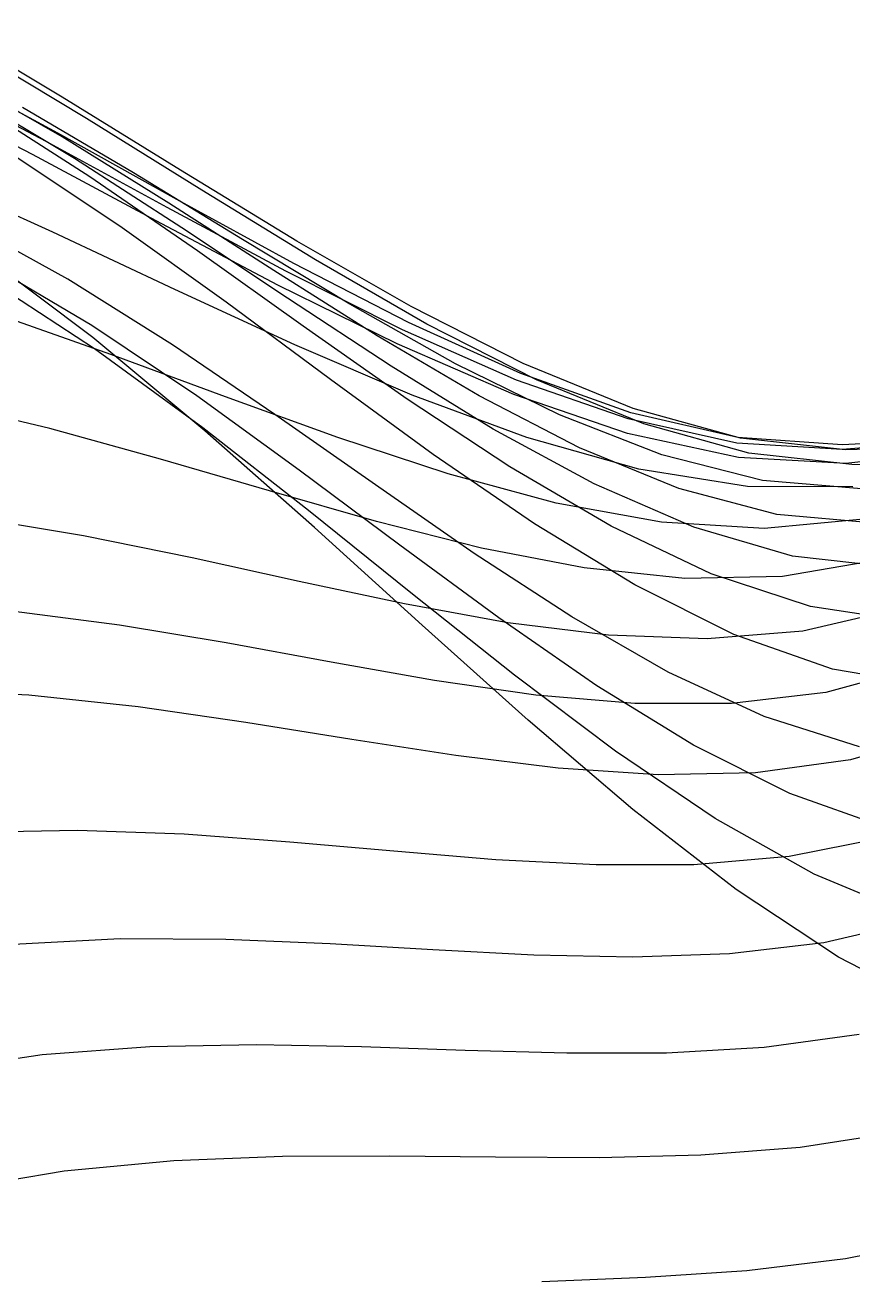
# Model space of a CAD drawing. Extents: x -607 to 1285, y -867 to 355.
# Drawn here: x -167.2 to -47.8, y 128.6 to 309.5 of the extents above; entities that cross this region are included whole.
import ezdxf

# ---------------------------------------------------------------- set-up
doc = ezdxf.new("R2010")
doc.units = 0
for name, color, linetype in [('0_10', 7, 'CONTINUOUS'), ('0_1040', 7, 'CONTINUOUS'), ('0_1041', 7, 'CONTINUOUS'), ('0_1042', 7, 'CONTINUOUS'), ('0_1043', 7, 'CONTINUOUS'), ('0_1044', 7, 'CONTINUOUS'), ('0_1045', 7, 'CONTINUOUS'), ('0_1046', 7, 'CONTINUOUS'), ('0_1047', 7, 'CONTINUOUS'), ('0_1048', 7, 'CONTINUOUS'), ('0_106', 7, 'CONTINUOUS'), ('0_107', 7, 'CONTINUOUS'), ('0_108', 7, 'CONTINUOUS'), ('0_109', 7, 'CONTINUOUS'), ('0_110', 7, 'CONTINUOUS'), ('0_111', 7, 'CONTINUOUS'), ('0_112', 7, 'CONTINUOUS'), ('0_113', 7, 'CONTINUOUS'), ('0_114', 7, 'CONTINUOUS'), ('0_1144', 7, 'CONTINUOUS'), ('0_1145', 7, 'CONTINUOUS'), ('0_1146', 7, 'CONTINUOUS'), ('0_1147', 7, 'CONTINUOUS'), ('0_1148', 7, 'CONTINUOUS'), ('0_1149', 7, 'CONTINUOUS'), ('0_1150', 7, 'CONTINUOUS'), ('0_1151', 7, 'CONTINUOUS'), ('0_1152', 7, 'CONTINUOUS'), ('0_1248', 7, 'CONTINUOUS'), ('0_1249', 7, 'CONTINUOUS'), ('0_1250', 7, 'CONTINUOUS'), ('0_1251', 7, 'CONTINUOUS'), ('0_1252', 7, 'CONTINUOUS'), ('0_1253', 7, 'CONTINUOUS'), ('0_1254', 7, 'CONTINUOUS'), ('0_1255', 7, 'CONTINUOUS'), ('0_1256', 7, 'CONTINUOUS'), ('0_1352', 7, 'CONTINUOUS'), ('0_1353', 7, 'CONTINUOUS'), ('0_1354', 7, 'CONTINUOUS'), ('0_1355', 7, 'CONTINUOUS'), ('0_1356', 7, 'CONTINUOUS'), ('0_1357', 7, 'CONTINUOUS'), ('0_1358', 7, 'CONTINUOUS'), ('0_1359', 7, 'CONTINUOUS'), ('0_1360', 7, 'CONTINUOUS'), ('0_1455', 7, 'CONTINUOUS'), ('0_1456', 7, 'CONTINUOUS'), ('0_1457', 7, 'CONTINUOUS'), ('0_1458', 7, 'CONTINUOUS'), ('0_1459', 7, 'CONTINUOUS'), ('0_1460', 7, 'CONTINUOUS'), ('0_1461', 7, 'CONTINUOUS'), ('0_1462', 7, 'CONTINUOUS'), ('0_1463', 7, 'CONTINUOUS'), ('0_1560', 7, 'CONTINUOUS'), ('0_1561', 7, 'CONTINUOUS'), ('0_1562', 7, 'CONTINUOUS'), ('0_1563', 7, 'CONTINUOUS'), ('0_1564', 7, 'CONTINUOUS'), ('0_1565', 7, 'CONTINUOUS'), ('0_1566', 7, 'CONTINUOUS'), ('0_1567', 7, 'CONTINUOUS'), ('0_1664', 7, 'CONTINUOUS'), ('0_1665', 7, 'CONTINUOUS'), ('0_1666', 7, 'CONTINUOUS'), ('0_1667', 7, 'CONTINUOUS'), ('0_1668', 7, 'CONTINUOUS'), ('0_1669', 7, 'CONTINUOUS'), ('0_1670', 7, 'CONTINUOUS'), ('0_1671', 7, 'CONTINUOUS'), ('0_1672', 7, 'CONTINUOUS'), ('0_1768', 7, 'CONTINUOUS'), ('0_1769', 7, 'CONTINUOUS'), ('0_1770', 7, 'CONTINUOUS'), ('0_1771', 7, 'CONTINUOUS'), ('0_1772', 7, 'CONTINUOUS'), ('0_1773', 7, 'CONTINUOUS'), ('0_1774', 7, 'CONTINUOUS'), ('0_1775', 7, 'CONTINUOUS'), ('0_1776', 7, 'CONTINUOUS'), ('0_1871', 7, 'CONTINUOUS'), ('0_1872', 7, 'CONTINUOUS'), ('0_1873', 7, 'CONTINUOUS'), ('0_1874', 7, 'CONTINUOUS'), ('0_1875', 7, 'CONTINUOUS'), ('0_1876', 7, 'CONTINUOUS'), ('0_1877', 7, 'CONTINUOUS'), ('0_1878', 7, 'CONTINUOUS'), ('0_1879', 7, 'CONTINUOUS'), ('0_1975', 7, 'CONTINUOUS'), ('0_1976', 7, 'CONTINUOUS'), ('0_1977', 7, 'CONTINUOUS'), ('0_1978', 7, 'CONTINUOUS'), ('0_1979', 7, 'CONTINUOUS'), ('0_1980', 7, 'CONTINUOUS'), ('0_1981', 7, 'CONTINUOUS'), ('0_1982', 7, 'CONTINUOUS'), ('0_1983', 7, 'CONTINUOUS'), ('0_1984', 7, 'CONTINUOUS'), ('0_2', 7, 'CONTINUOUS'), ('0_2080', 7, 'CONTINUOUS'), ('0_2081', 7, 'CONTINUOUS'), ('0_2082', 7, 'CONTINUOUS'), ('0_2083', 7, 'CONTINUOUS'), ('0_2084', 7, 'CONTINUOUS'), ('0_2085', 7, 'CONTINUOUS'), ('0_2086', 7, 'CONTINUOUS'), ('0_2087', 7, 'CONTINUOUS'), ('0_2088', 7, 'CONTINUOUS'), ('0_210', 7, 'CONTINUOUS'), ('0_211', 7, 'CONTINUOUS'), ('0_212', 7, 'CONTINUOUS'), ('0_213', 7, 'CONTINUOUS'), ('0_214', 7, 'CONTINUOUS'), ('0_215', 7, 'CONTINUOUS'), ('0_216', 7, 'CONTINUOUS'), ('0_217', 7, 'CONTINUOUS'), ('0_218', 7, 'CONTINUOUS'), ('0_2184', 7, 'CONTINUOUS'), ('0_2185', 7, 'CONTINUOUS'), ('0_2186', 7, 'CONTINUOUS'), ('0_2187', 7, 'CONTINUOUS'), ('0_2188', 7, 'CONTINUOUS'), ('0_2189', 7, 'CONTINUOUS'), ('0_2190', 7, 'CONTINUOUS'), ('0_2191', 7, 'CONTINUOUS'), ('0_2192', 7, 'CONTINUOUS'), ('0_2289', 7, 'CONTINUOUS'), ('0_2290', 7, 'CONTINUOUS'), ('0_2291', 7, 'CONTINUOUS'), ('0_2292', 7, 'CONTINUOUS'), ('0_2293', 7, 'CONTINUOUS'), ('0_2294', 7, 'CONTINUOUS'), ('0_2295', 7, 'CONTINUOUS'), ('0_2296', 7, 'CONTINUOUS'), ('0_2297', 7, 'CONTINUOUS'), ('0_2393', 7, 'CONTINUOUS'), ('0_2394', 7, 'CONTINUOUS'), ('0_2395', 7, 'CONTINUOUS'), ('0_2396', 7, 'CONTINUOUS'), ('0_2397', 7, 'CONTINUOUS'), ('0_2398', 7, 'CONTINUOUS'), ('0_2399', 7, 'CONTINUOUS'), ('0_2400', 7, 'CONTINUOUS'), ('0_2401', 7, 'CONTINUOUS'), ('0_2497', 7, 'CONTINUOUS'), ('0_2498', 7, 'CONTINUOUS'), ('0_2499', 7, 'CONTINUOUS'), ('0_2500', 7, 'CONTINUOUS'), ('0_3', 7, 'CONTINUOUS'), ('0_314', 7, 'CONTINUOUS'), ('0_315', 7, 'CONTINUOUS'), ('0_316', 7, 'CONTINUOUS'), ('0_317', 7, 'CONTINUOUS'), ('0_318', 7, 'CONTINUOUS'), ('0_319', 7, 'CONTINUOUS'), ('0_320', 7, 'CONTINUOUS'), ('0_321', 7, 'CONTINUOUS'), ('0_322', 7, 'CONTINUOUS'), ('0_4', 7, 'CONTINUOUS'), ('0_417', 7, 'CONTINUOUS'), ('0_418', 7, 'CONTINUOUS'), ('0_419', 7, 'CONTINUOUS'), ('0_420', 7, 'CONTINUOUS'), ('0_421', 7, 'CONTINUOUS'), ('0_422', 7, 'CONTINUOUS'), ('0_423', 7, 'CONTINUOUS'), ('0_424', 7, 'CONTINUOUS'), ('0_425', 7, 'CONTINUOUS'), ('0_5', 7, 'CONTINUOUS'), ('0_521', 7, 'CONTINUOUS'), ('0_522', 7, 'CONTINUOUS'), ('0_523', 7, 'CONTINUOUS'), ('0_524', 7, 'CONTINUOUS'), ('0_525', 7, 'CONTINUOUS'), ('0_526', 7, 'CONTINUOUS'), ('0_527', 7, 'CONTINUOUS'), ('0_528', 7, 'CONTINUOUS'), ('0_529', 7, 'CONTINUOUS'), ('0_6', 7, 'CONTINUOUS'), ('0_625', 7, 'CONTINUOUS'), ('0_626', 7, 'CONTINUOUS'), ('0_627', 7, 'CONTINUOUS'), ('0_628', 7, 'CONTINUOUS'), ('0_629', 7, 'CONTINUOUS'), ('0_630', 7, 'CONTINUOUS'), ('0_631', 7, 'CONTINUOUS'), ('0_632', 7, 'CONTINUOUS'), ('0_633', 7, 'CONTINUOUS'), ('0_7', 7, 'CONTINUOUS'), ('0_729', 7, 'CONTINUOUS'), ('0_730', 7, 'CONTINUOUS'), ('0_731', 7, 'CONTINUOUS'), ('0_732', 7, 'CONTINUOUS'), ('0_733', 7, 'CONTINUOUS'), ('0_734', 7, 'CONTINUOUS'), ('0_735', 7, 'CONTINUOUS'), ('0_736', 7, 'CONTINUOUS'), ('0_737', 7, 'CONTINUOUS'), ('0_8', 7, 'CONTINUOUS'), ('0_833', 7, 'CONTINUOUS'), ('0_834', 7, 'CONTINUOUS'), ('0_835', 7, 'CONTINUOUS'), ('0_836', 7, 'CONTINUOUS'), ('0_837', 7, 'CONTINUOUS'), ('0_838', 7, 'CONTINUOUS'), ('0_839', 7, 'CONTINUOUS'), ('0_840', 7, 'CONTINUOUS'), ('0_9', 7, 'CONTINUOUS'), ('0_937', 7, 'CONTINUOUS'), ('0_938', 7, 'CONTINUOUS'), ('0_939', 7, 'CONTINUOUS'), ('0_940', 7, 'CONTINUOUS'), ('0_941', 7, 'CONTINUOUS'), ('0_942', 7, 'CONTINUOUS'), ('0_943', 7, 'CONTINUOUS'), ('0_944', 7, 'CONTINUOUS')]:
    doc.layers.add(name, color=color, linetype=linetype)

msp = doc.modelspace()

# ---------------------------------------------------------------- linework, layer by layer
at = {"layer": '0_10'}
msp.add_polyline3d([(-157.3726, 264.4246, -3426.5781), (-173.89, 276.8121, -3418.443)], dxfattribs=at)
at = {"layer": '0_1040'}
msp.add_polyline3d([(-32.6729, 246.0129, -3200.2476), (-47.9284, 246.15, -3192.3235)], dxfattribs=at)
at = {"layer": '0_1041'}
msp.add_polyline3d([(-48.8715, 248.2506, -3158.3179), (-64.0054, 249.9172, -3149.6914)], dxfattribs=at)
at = {"layer": '0_1042'}
msp.add_polyline3d([(-64.0054, 249.9172, -3149.6914), (-79.4944, 254.2254, -3139.9639)], dxfattribs=at)
at = {"layer": '0_1043'}
msp.add_polyline3d([(-79.4944, 254.2254, -3139.9639), (-95.3258, 260.7095, -3129.3027)], dxfattribs=at)
at = {"layer": '0_1044'}
msp.add_polyline3d([(-95.3258, 260.7095, -3129.3027), (-111.4869, 268.904, -3117.8757)], dxfattribs=at)
at = {"layer": '0_1045'}
msp.add_polyline3d([(-111.4869, 268.904, -3117.8757), (-127.965, 278.3437, -3105.85)], dxfattribs=at)
at = {"layer": '0_1046'}
msp.add_polyline3d([(-127.965, 278.3437, -3105.85), (-144.7473, 288.5627, -3093.3936)], dxfattribs=at)
at = {"layer": '0_1047'}
msp.add_polyline3d([(-144.7473, 288.5627, -3093.3936), (-161.8212, 299.0956, -3080.6736)], dxfattribs=at)
at = {"layer": '0_1048'}
msp.add_polyline3d([(-161.8212, 299.0956, -3080.6736), (-179.1738, 309.4771, -3067.8574)], dxfattribs=at)
at = {"layer": '0_106'}
msp.add_polyline3d([(-39.2102, 181.1567, -3455.2578), (-53.3922, 187.0829, -3448.5657)], dxfattribs=at)
at = {"layer": '0_107'}
msp.add_polyline3d([(-53.3922, 187.0829, -3448.5657), (-67.6528, 195.1213, -3441.538)], dxfattribs=at)
at = {"layer": '0_108'}
msp.add_polyline3d([(-67.6528, 195.1213, -3441.538), (-82.0325, 204.8274, -3434.2224)], dxfattribs=at)
at = {"layer": '0_109'}
msp.add_polyline3d([(-82.0325, 204.8274, -3434.2224), (-96.5718, 215.7563, -3426.6655)], dxfattribs=at)
at = {"layer": '0_110'}
msp.add_polyline3d([(-96.5718, 215.7563, -3426.6655), (-111.3113, 227.4631, -3418.9146)], dxfattribs=at)
at = {"layer": '0_111'}
msp.add_polyline3d([(-111.3113, 227.4631, -3418.9146), (-126.2914, 239.5034, -3411.0166)], dxfattribs=at)
at = {"layer": '0_112'}
msp.add_polyline3d([(-126.2914, 239.5034, -3411.0166), (-141.5526, 251.432, -3403.0188)], dxfattribs=at)
at = {"layer": '0_113'}
msp.add_polyline3d([(-141.5526, 251.432, -3403.0188), (-157.1354, 262.8045, -3394.9685)], dxfattribs=at)
at = {"layer": '0_114'}
msp.add_polyline3d([(-157.1354, 262.8045, -3394.9685), (-173.0804, 273.1759, -3386.9126)], dxfattribs=at)
at = {"layer": '0_1144'}
msp.add_polyline3d([(-33.5577, 248.6894, -3166.3127), (-48.8714, 248.2504, -3158.3179)], dxfattribs=at)
at = {"layer": '0_1145'}
msp.add_polyline3d([(-49.3392, 248.9564, -3124.4614), (-64.3694, 250.0057, -3115.8364)], dxfattribs=at)
at = {"layer": '0_1146'}
msp.add_polyline3d([(-64.3694, 250.0057, -3115.8364), (-79.8146, 253.5946, -3106.0454)], dxfattribs=at)
at = {"layer": '0_1147'}
msp.add_polyline3d([(-79.8146, 253.5946, -3106.0454), (-95.651, 259.2739, -3095.2678)], dxfattribs=at)
at = {"layer": '0_1148'}
msp.add_polyline3d([(-95.651, 259.2739, -3095.2678), (-111.8549, 266.5939, -3083.6821)], dxfattribs=at)
at = {"layer": '0_1149'}
msp.add_polyline3d([(-111.8549, 266.5939, -3083.6821), (-128.4025, 275.1055, -3071.468)], dxfattribs=at)
at = {"layer": '0_1150'}
msp.add_polyline3d([(-128.4025, 275.1055, -3071.468), (-145.27, 284.359, -3058.8044)], dxfattribs=at)
at = {"layer": '0_1151'}
msp.add_polyline3d([(-145.27, 284.359, -3058.8044), (-162.4339, 293.9051, -3045.87)], dxfattribs=at)
at = {"layer": '0_1152'}
msp.add_polyline3d([(-162.4339, 293.9051, -3045.87), (-179.8703, 303.2945, -3032.8445)], dxfattribs=at)
at = {"layer": '0_1248'}
msp.add_polyline3d([(-34.2075, 249.7287, -3132.469), (-49.3392, 248.9564, -3124.4614)], dxfattribs=at)
at = {"layer": '0_1249'}
msp.add_polyline3d([(-49.3203, 248.2869, -3090.8213), (-64.5419, 249.2126, -3081.8594)], dxfattribs=at)
at = {"layer": '0_1250'}
msp.add_polyline3d([(-64.5419, 249.2126, -3081.8594), (-80.2029, 252.7001, -3071.6392)], dxfattribs=at)
at = {"layer": '0_1251'}
msp.add_polyline3d([(-80.2029, 252.7001, -3071.6392), (-96.2761, 258.2957, -3060.3552)], dxfattribs=at)
at = {"layer": '0_1252'}
msp.add_polyline3d([(-96.2761, 258.2957, -3060.3552), (-112.7336, 265.5455, -3048.2021)], dxfattribs=at)
at = {"layer": '0_1253'}
msp.add_polyline3d([(-112.7336, 265.5455, -3048.2021), (-129.5483, 273.9959, -3035.374)], dxfattribs=at)
at = {"layer": '0_1254'}
msp.add_polyline3d([(-129.5483, 273.9959, -3035.374), (-146.6925, 283.1929, -3022.0652)], dxfattribs=at)
at = {"layer": '0_1255'}
msp.add_polyline3d([(-146.6925, 283.1929, -3022.0652), (-164.1388, 292.6828, -3008.4705)], dxfattribs=at)
at = {"layer": '0_1256'}
msp.add_polyline3d([(-164.1388, 292.6828, -3008.4705), (-181.8599, 302.0119, -2994.784)], dxfattribs=at)
at = {"layer": '0_1352'}
msp.add_polyline3d([(-34.2615, 249.5188, -3098.8408), (-49.3202, 248.2873, -3090.8213)], dxfattribs=at)
at = {"layer": '0_1353'}
msp.add_polyline3d([(-48.804, 246.2649, -3057.4634), (-64.3018, 247.1467, -3048.0698)], dxfattribs=at)
at = {"layer": '0_1354'}
msp.add_polyline3d([(-64.3018, 247.1467, -3048.0698), (-80.2746, 250.6212, -3037.3123)], dxfattribs=at)
at = {"layer": '0_1355'}
msp.add_polyline3d([(-80.2746, 250.6212, -3037.3123), (-96.6894, 256.2289, -3025.4023)], dxfattribs=at)
at = {"layer": '0_1356'}
msp.add_polyline3d([(-96.6894, 256.2289, -3025.4023), (-113.5134, 263.5103, -3012.5522)], dxfattribs=at)
at = {"layer": '0_1357'}
msp.add_polyline3d([(-113.5134, 263.5103, -3012.5522), (-130.7137, 272.006, -2998.9739)], dxfattribs=at)
at = {"layer": '0_1358'}
msp.add_polyline3d([(-130.7137, 272.006, -2998.9739), (-148.2574, 281.2568, -2984.8787)], dxfattribs=at)
at = {"layer": '0_1359'}
msp.add_polyline3d([(-148.2574, 281.2568, -2984.8787), (-166.1118, 290.803, -2970.4785)], dxfattribs=at)
at = {"layer": '0_1360'}
msp.add_polyline3d([(-166.1118, 290.803, -2970.4785), (-184.2437, 300.1854, -2955.9856)], dxfattribs=at)
at = {"layer": '0_1455'}
msp.add_polyline3d([(-33.8242, 247.9556, -3065.476), (-48.804, 246.2647, -3057.4634)], dxfattribs=at)
at = {"layer": '0_1456'}
msp.add_polyline3d([(-47.7813, 242.9162, -3024.4517), (-62.9717, 242.9586, -3015.3113)], dxfattribs=at)
at = {"layer": '0_1457'}
msp.add_polyline3d([(-62.9717, 242.9586, -3015.3113), (-78.6539, 245.4678, -3004.7773)], dxfattribs=at)
at = {"layer": '0_1458'}
msp.add_polyline3d([(-78.6539, 245.4678, -3004.7773), (-94.7911, 250.0041, -2993.0676)], dxfattribs=at)
at = {"layer": '0_1459'}
msp.add_polyline3d([(-94.7911, 250.0041, -2993.0676), (-111.3461, 256.1276, -2980.4001)], dxfattribs=at)
at = {"layer": '0_1460'}
msp.add_polyline3d([(-111.3461, 256.1276, -2980.4001), (-128.2823, 263.3986, -2966.9927)], dxfattribs=at)
at = {"layer": '0_1461'}
msp.add_polyline3d([(-128.2823, 263.3986, -2966.9927), (-145.5627, 271.3771, -2953.0637)], dxfattribs=at)
at = {"layer": '0_1462'}
msp.add_polyline3d([(-145.5627, 271.3771, -2953.0637), (-163.1503, 279.6237, -2938.8308)], dxfattribs=at)
at = {"layer": '0_1463'}
msp.add_polyline3d([(-163.1503, 279.6237, -2938.8308), (-181.0082, 287.6982, -2924.5122)], dxfattribs=at)
at = {"layer": '0_1560'}
msp.add_polyline3d([(-46.2448, 238.2687, -2991.8499), (-60.5875, 236.9042, -2983.6082)], dxfattribs=at)
at = {"layer": '0_1561'}
msp.add_polyline3d([(-60.5875, 236.9042, -2983.6082), (-75.3692, 237.8055, -2974.0256)], dxfattribs=at)
at = {"layer": '0_1562'}
msp.add_polyline3d([(-75.3692, 237.8055, -2974.0256), (-90.5595, 240.564, -2963.314)], dxfattribs=at)
at = {"layer": '0_1563'}
msp.add_polyline3d([(-90.5595, 240.564, -2963.314), (-106.1281, 244.7709, -2951.6846)], dxfattribs=at)
at = {"layer": '0_1564'}
msp.add_polyline3d([(-106.1281, 244.7709, -2951.6846), (-122.0447, 250.0177, -2939.349)], dxfattribs=at)
at = {"layer": '0_1565'}
msp.add_polyline3d([(-122.0447, 250.0177, -2939.349), (-138.2791, 255.8958, -2926.5193)], dxfattribs=at)
at = {"layer": '0_1566'}
msp.add_polyline3d([(-138.2791, 255.8958, -2926.5193), (-154.8007, 261.9963, -2913.4062)], dxfattribs=at)
at = {"layer": '0_1567'}
msp.add_polyline3d([(-154.8007, 261.9963, -2913.4062), (-171.5794, 267.911, -2900.2217)], dxfattribs=at)
at = {"layer": '0_1664'}
msp.add_polyline3d([(-44.1871, 232.3549, -2959.7202), (-57.9186, 229.9681, -2952.1309)], dxfattribs=at)
at = {"layer": '0_1665'}
msp.add_polyline3d([(-57.9186, 229.9681, -2952.1309), (-72.0378, 229.7194, -2943.227)], dxfattribs=at)
at = {"layer": '0_1666'}
msp.add_polyline3d([(-72.0378, 229.7194, -2943.227), (-86.5214, 231.2196, -2933.2178)], dxfattribs=at)
at = {"layer": '0_1667'}
msp.add_polyline3d([(-86.5214, 231.2196, -2933.2178), (-101.3462, 234.0794, -2922.312)], dxfattribs=at)
at = {"layer": '0_1668'}
msp.add_polyline3d([(-101.3462, 234.0794, -2922.312), (-116.4891, 237.9094, -2910.719)], dxfattribs=at)
at = {"layer": '0_1669'}
msp.add_polyline3d([(-116.4891, 237.9094, -2910.719), (-131.9268, 242.3204, -2898.6477)], dxfattribs=at)
at = {"layer": '0_1670'}
msp.add_polyline3d([(-131.9268, 242.3204, -2898.6477), (-147.636, 246.923, -2886.3071)], dxfattribs=at)
at = {"layer": '0_1671'}
msp.add_polyline3d([(-147.636, 246.923, -2886.3071), (-163.5936, 251.328, -2873.9062)], dxfattribs=at)
at = {"layer": '0_1672'}
msp.add_polyline3d([(-163.5936, 251.328, -2873.9062), (-179.7764, 255.1461, -2861.6543)], dxfattribs=at)
at = {"layer": '0_1768'}
msp.add_polyline3d([(-41.6035, 225.2086, -2928.1226), (-55.0061, 222.1016, -2920.9102)], dxfattribs=at)
at = {"layer": '0_1769'}
msp.add_polyline3d([(-55.0061, 222.1016, -2920.9102), (-68.82, 220.9985, -2912.3706)], dxfattribs=at)
at = {"layer": '0_1770'}
msp.add_polyline3d([(-68.82, 220.9985, -2912.3706), (-83.0168, 221.5314, -2902.7168)], dxfattribs=at)
at = {"layer": '0_1771'}
msp.add_polyline3d([(-83.0168, 221.5314, -2902.7168), (-97.5677, 223.3326, -2892.161)], dxfattribs=at)
at = {"layer": '0_1772'}
msp.add_polyline3d([(-97.5677, 223.3326, -2892.161), (-112.4445, 226.0345, -2880.9155)], dxfattribs=at)
at = {"layer": '0_1773'}
msp.add_polyline3d([(-112.4445, 226.0345, -2880.9155), (-127.6184, 229.2692, -2869.1934)], dxfattribs=at)
at = {"layer": '0_1774'}
msp.add_polyline3d([(-127.6184, 229.2692, -2869.1934), (-143.061, 232.6689, -2857.2068)], dxfattribs=at)
at = {"layer": '0_1775'}
msp.add_polyline3d([(-143.061, 232.6689, -2857.2068), (-158.7437, 235.866, -2845.1685)], dxfattribs=at)
at = {"layer": '0_1776'}
msp.add_polyline3d([(-158.7437, 235.866, -2845.1685), (-174.6379, 238.4926, -2833.291)], dxfattribs=at)
at = {"layer": '0_1871'}
msp.add_polyline3d([(-38.4898, 216.8662, -2897.1165), (-51.696, 213.283, -2890.0989)], dxfattribs=at)
at = {"layer": '0_1872'}
msp.add_polyline3d([(-51.696, 213.283, -2890.0989), (-65.2868, 211.6687, -2881.7258)], dxfattribs=at)
at = {"layer": '0_1873'}
msp.add_polyline3d([(-65.2868, 211.6687, -2881.7258), (-79.2375, 211.6599, -2872.2153)], dxfattribs=at)
at = {"layer": '0_1874'}
msp.add_polyline3d([(-79.2375, 211.6599, -2872.2153), (-93.5239, 212.8939, -2861.7856)], dxfattribs=at)
at = {"layer": '0_1875'}
msp.add_polyline3d([(-93.5239, 212.8939, -2861.7856), (-108.1215, 215.0072, -2850.6553)], dxfattribs=at)
at = {"layer": '0_1876'}
msp.add_polyline3d([(-108.1215, 215.0072, -2850.6553), (-123.0059, 217.637, -2839.0425)], dxfattribs=at)
at = {"layer": '0_1877'}
msp.add_polyline3d([(-123.0059, 217.637, -2839.0425), (-138.1528, 220.4202, -2827.1655)], dxfattribs=at)
at = {"layer": '0_1878'}
msp.add_polyline3d([(-138.1528, 220.4202, -2827.1655), (-153.5377, 222.9935, -2815.2427)], dxfattribs=at)
at = {"layer": '0_1879'}
msp.add_polyline3d([(-153.5377, 222.9935, -2815.2427), (-169.1363, 224.994, -2803.4922)], dxfattribs=at)
at = {"layer": '0_1975'}
msp.add_polyline3d([(-34.843, 207.3674, -2866.7583), (-48.1251, 203.5516, -2859.627)], dxfattribs=at)
at = {"layer": '0_1976'}
msp.add_polyline3d([(-48.1251, 203.5516, -2859.627), (-61.812, 201.6843, -2851.0706)], dxfattribs=at)
at = {"layer": '0_1977'}
msp.add_polyline3d([(-61.812, 201.6843, -2851.0706), (-75.8759, 201.4049, -2841.319)], dxfattribs=at)
at = {"layer": '0_1978'}
msp.add_polyline3d([(-75.8759, 201.4049, -2841.319), (-90.289, 202.3535, -2830.6033)], dxfattribs=at)
at = {"layer": '0_1979'}
msp.add_polyline3d([(-90.289, 202.3535, -2830.6033), (-105.0237, 204.1699, -2819.1533)], dxfattribs=at)
at = {"layer": '0_1980'}
msp.add_polyline3d([(-105.0237, 204.1699, -2819.1533), (-120.052, 206.4936, -2807.1995)], dxfattribs=at)
at = {"layer": '0_1981'}
msp.add_polyline3d([(-120.052, 206.4936, -2807.1995), (-135.3463, 208.9646, -2794.972)], dxfattribs=at)
at = {"layer": '0_1982'}
msp.add_polyline3d([(-135.3463, 208.9646, -2794.972), (-150.8787, 211.2226, -2782.701)], dxfattribs=at)
at = {"layer": '0_1983'}
msp.add_polyline3d([(-150.8787, 211.2226, -2782.701), (-166.6215, 212.9073, -2770.6172)], dxfattribs=at)
at = {"layer": '0_1984'}
msp.add_polyline3d([(-166.6215, 212.9073, -2770.6172), (-182.5469, 213.6585, -2758.9507)], dxfattribs=at)
at = {"layer": '0_2'}
msp.add_polyline3d([(-35.1919, 167.5725, -3487.3918), (-49.8688, 175.0953, -3480.589)], dxfattribs=at)
at = {"layer": '0_2080'}
msp.add_polyline3d([(-43.6002, 192.2841, -2830.4224), (-56.9614, 189.6279, -2822.3164)], dxfattribs=at)
at = {"layer": '0_2081'}
msp.add_polyline3d([(-56.9614, 189.6279, -2822.3164), (-70.7133, 188.4471, -2813.0176)], dxfattribs=at)
at = {"layer": '0_2082'}
msp.add_polyline3d([(-70.7133, 188.4471, -2813.0176), (-84.8238, 188.4032, -2802.7576)], dxfattribs=at)
at = {"layer": '0_2083'}
msp.add_polyline3d([(-84.8238, 188.4032, -2802.7576), (-99.2609, 189.1578, -2791.768)], dxfattribs=at)
at = {"layer": '0_2084'}
msp.add_polyline3d([(-99.2609, 189.1578, -2791.768), (-113.9921, 190.3726, -2780.2808)], dxfattribs=at)
at = {"layer": '0_2085'}
msp.add_polyline3d([(-113.9921, 190.3726, -2780.2808), (-128.9855, 191.709, -2768.5276)], dxfattribs=at)
at = {"layer": '0_2086'}
msp.add_polyline3d([(-128.9855, 191.709, -2768.5276), (-144.2089, 192.8287, -2756.74)], dxfattribs=at)
at = {"layer": '0_2087'}
msp.add_polyline3d([(-144.2089, 192.8287, -2756.74), (-159.6302, 193.3933, -2745.15)], dxfattribs=at)
at = {"layer": '0_2088'}
msp.add_polyline3d([(-159.6302, 193.3933, -2745.15), (-175.2172, 193.0643, -2733.9888)], dxfattribs=at)
at = {"layer": '0_210'}
msp.add_polyline3d([(-43.075, 193.7988, -3422.5735), (-56.8986, 198.7057, -3415.9116)], dxfattribs=at)
at = {"layer": '0_211'}
msp.add_polyline3d([(-56.8986, 198.7057, -3415.9116), (-70.767, 205.667, -3408.892)], dxfattribs=at)
at = {"layer": '0_212'}
msp.add_polyline3d([(-70.767, 205.667, -3408.892), (-84.7267, 214.2468, -3401.5671)], dxfattribs=at)
at = {"layer": '0_213'}
msp.add_polyline3d([(-84.7267, 214.2468, -3401.5671), (-98.8243, 224.0087, -3393.989)], dxfattribs=at)
at = {"layer": '0_214'}
msp.add_polyline3d([(-98.8243, 224.0087, -3393.989), (-113.1064, 234.5168, -3386.2097)], dxfattribs=at)
at = {"layer": '0_215'}
msp.add_polyline3d([(-113.1064, 234.5168, -3386.2097), (-127.6195, 245.3351, -3378.2815)], dxfattribs=at)
at = {"layer": '0_216'}
msp.add_polyline3d([(-127.6195, 245.3351, -3378.2815), (-142.4101, 256.0273, -3370.2566)], dxfattribs=at)
at = {"layer": '0_217'}
msp.add_polyline3d([(-142.4101, 256.0273, -3370.2566), (-157.5248, 266.1576, -3362.187)], dxfattribs=at)
at = {"layer": '0_218'}
msp.add_polyline3d([(-157.5248, 266.1576, -3362.187), (-173.01, 275.2899, -3354.125)], dxfattribs=at)
at = {"layer": '0_2184'}
msp.add_polyline3d([(-38.7664, 180.2337, -2801.6636), (-51.9919, 177.1837, -2793.661)], dxfattribs=at)
at = {"layer": '0_2185'}
msp.add_polyline3d([(-51.9919, 177.1837, -2793.661), (-65.5927, 175.5855, -2784.4353)], dxfattribs=at)
at = {"layer": '0_2186'}
msp.add_polyline3d([(-65.5927, 175.5855, -2784.4353), (-79.5396, 175.1042, -2774.226)], dxfattribs=at)
at = {"layer": '0_2187'}
msp.add_polyline3d([(-79.5396, 175.1042, -2774.226), (-93.8033, 175.4053, -2763.2715)], dxfattribs=at)
at = {"layer": '0_2188'}
msp.add_polyline3d([(-93.8033, 175.4053, -2763.2715), (-108.3545, 176.1537, -2751.8108)], dxfattribs=at)
at = {"layer": '0_2189'}
msp.add_polyline3d([(-108.3545, 176.1537, -2751.8108), (-123.1639, 177.0148, -2740.0823)], dxfattribs=at)
at = {"layer": '0_2190'}
msp.add_polyline3d([(-123.1639, 177.0148, -2740.0823), (-138.2022, 177.6536, -2728.325)], dxfattribs=at)
at = {"layer": '0_2191'}
msp.add_polyline3d([(-138.2022, 177.6536, -2728.325), (-153.4401, 177.7355, -2716.7773)], dxfattribs=at)
at = {"layer": '0_2192'}
msp.add_polyline3d([(-153.4401, 177.7355, -2716.7773), (-168.8484, 176.9256, -2705.6782)], dxfattribs=at)
at = {"layer": '0_2289'}
msp.add_polyline3d([(-46.8903, 163.9651, -2765.3647), (-60.5886, 162.0738, -2755.9521)], dxfattribs=at)
at = {"layer": '0_2290'}
msp.add_polyline3d([(-60.5886, 162.0738, -2755.9521), (-74.6445, 161.28, -2745.5142)], dxfattribs=at)
at = {"layer": '0_2291'}
msp.add_polyline3d([(-74.6445, 161.28, -2745.5142), (-89.026, 161.2529, -2734.3008)], dxfattribs=at)
at = {"layer": '0_2292'}
msp.add_polyline3d([(-89.026, 161.2529, -2734.3008), (-103.7008, 161.6619, -2722.5618)], dxfattribs=at)
at = {"layer": '0_2293'}
msp.add_polyline3d([(-103.7008, 161.6619, -2722.5618), (-118.6367, 162.1765, -2710.547)], dxfattribs=at)
at = {"layer": '0_2294'}
msp.add_polyline3d([(-118.6367, 162.1765, -2710.547), (-133.8017, 162.4661, -2698.5063)], dxfattribs=at)
at = {"layer": '0_2295'}
msp.add_polyline3d([(-133.8017, 162.4661, -2698.5063), (-149.1636, 162.2, -2686.69)], dxfattribs=at)
at = {"layer": '0_2296'}
msp.add_polyline3d([(-149.1636, 162.2, -2686.69), (-164.6901, 161.0476, -2675.3472)], dxfattribs=at)
at = {"layer": '0_2297'}
msp.add_polyline3d([(-164.6901, 161.0476, -2675.3472), (-180.3492, 158.6783, -2664.728)], dxfattribs=at)
at = {"layer": '0_2393'}
msp.add_polyline3d([(-41.4666, 149.8306, -2737.7104), (-55.3987, 147.6594, -2727.9875)], dxfattribs=at)
at = {"layer": '0_2394'}
msp.add_polyline3d([(-55.3987, 147.6594, -2727.9875), (-69.7159, 146.5583, -2717.1895)], dxfattribs=at)
at = {"layer": '0_2395'}
msp.add_polyline3d([(-69.7159, 146.5583, -2717.1895), (-84.3791, 146.2029, -2705.5789)], dxfattribs=at)
at = {"layer": '0_2396'}
msp.add_polyline3d([(-84.3791, 146.2029, -2705.5789), (-99.3496, 146.2694, -2693.4185)], dxfattribs=at)
at = {"layer": '0_2397'}
msp.add_polyline3d([(-99.3496, 146.2694, -2693.4185), (-114.5883, 146.4337, -2680.9714)], dxfattribs=at)
at = {"layer": '0_2398'}
msp.add_polyline3d([(-114.5883, 146.4337, -2680.9714), (-130.0564, 146.3716, -2668.5005)], dxfattribs=at)
at = {"layer": '0_2399'}
msp.add_polyline3d([(-130.0564, 146.3716, -2668.5005), (-145.7148, 145.7591, -2656.268)], dxfattribs=at)
at = {"layer": '0_2400'}
msp.add_polyline3d([(-145.7148, 145.7591, -2656.268), (-161.5248, 144.272, -2644.5376)], dxfattribs=at)
at = {"layer": '0_2401'}
msp.add_polyline3d([(-161.5248, 144.272, -2644.5376), (-177.4474, 141.5864, -2633.5713)], dxfattribs=at)
at = {"layer": '0_2497'}
msp.add_polyline3d([(-34.9656, 134.3437, -2711.7192), (-48.8275, 131.6229, -2702.13)], dxfattribs=at)
at = {"layer": '0_2498'}
msp.add_polyline3d([(-48.8275, 131.6229, -2702.13), (-63.0858, 129.9166, -2691.448)], dxfattribs=at)
at = {"layer": '0_2499'}
msp.add_polyline3d([(-63.0858, 129.9166, -2691.448), (-77.698, 128.9139, -2679.9421)], dxfattribs=at)
at = {"layer": '0_2500'}
msp.add_polyline3d([(-77.698, 128.9139, -2679.9421), (-92.6214, 128.3041, -2667.881)], dxfattribs=at)
at = {"layer": '0_3'}
msp.add_polyline3d([(-49.8688, 175.0953, -3480.589), (-64.6361, 184.8632, -3473.4758)], dxfattribs=at)
at = {"layer": '0_314'}
msp.add_polyline3d([(-46.8294, 205.4412, -3389.3513), (-60.585, 209.8024, -3382.5503)], dxfattribs=at)
at = {"layer": '0_315'}
msp.add_polyline3d([(-60.585, 209.8024, -3382.5503), (-74.4025, 216.1897, -3375.345)], dxfattribs=at)
at = {"layer": '0_316'}
msp.add_polyline3d([(-74.4025, 216.1897, -3375.345), (-88.3243, 224.171, -3367.7969)], dxfattribs=at)
at = {"layer": '0_317'}
msp.add_polyline3d([(-88.3243, 224.171, -3367.7969), (-102.393, 233.3143, -3359.9683)], dxfattribs=at)
at = {"layer": '0_318'}
msp.add_polyline3d([(-102.393, 233.3143, -3359.9683), (-116.6509, 243.1876, -3351.9214)], dxfattribs=at)
at = {"layer": '0_319'}
msp.add_polyline3d([(-116.6509, 243.1876, -3351.9214), (-131.1407, 253.359, -3343.7178)], dxfattribs=at)
at = {"layer": '0_320'}
msp.add_polyline3d([(-131.1407, 253.359, -3343.7178), (-145.9047, 263.3964, -3335.42)], dxfattribs=at)
at = {"layer": '0_321'}
msp.add_polyline3d([(-145.9047, 263.3964, -3335.42), (-160.9855, 272.8678, -3327.0896)], dxfattribs=at)
at = {"layer": '0_322'}
msp.add_polyline3d([(-160.9855, 272.8678, -3327.0896), (-176.4255, 281.3413, -3318.789)], dxfattribs=at)
at = {"layer": '0_4'}
msp.add_polyline3d([(-64.6361, 184.8632, -3473.4758), (-79.5337, 196.4083, -3466.0933)], dxfattribs=at)
at = {"layer": '0_417'}
msp.add_polyline3d([(-36.5761, 214.2481, -3362.2156), (-50.7318, 216.6551, -3355.3777)], dxfattribs=at)
at = {"layer": '0_418'}
msp.add_polyline3d([(-50.7318, 216.6551, -3355.3777), (-64.9453, 221.6463, -3347.976)], dxfattribs=at)
at = {"layer": '0_419'}
msp.add_polyline3d([(-64.9453, 221.6463, -3347.976), (-79.2536, 228.7689, -3340.0884)], dxfattribs=at)
at = {"layer": '0_420'}
msp.add_polyline3d([(-79.2536, 228.7689, -3340.0884), (-93.6938, 237.57, -3331.792)], dxfattribs=at)
at = {"layer": '0_421'}
msp.add_polyline3d([(-93.6938, 237.57, -3331.792), (-108.3029, 247.5969, -3323.165)], dxfattribs=at)
at = {"layer": '0_422'}
msp.add_polyline3d([(-108.3029, 247.5969, -3323.165), (-123.118, 258.3967, -3314.285)], dxfattribs=at)
at = {"layer": '0_423'}
msp.add_polyline3d([(-123.118, 258.3967, -3314.285), (-138.176, 269.5165, -3305.2292)], dxfattribs=at)
at = {"layer": '0_424'}
msp.add_polyline3d([(-138.176, 269.5165, -3305.2292), (-153.514, 280.5038, -3296.076)], dxfattribs=at)
at = {"layer": '0_425'}
msp.add_polyline3d([(-153.514, 280.5038, -3296.076), (-169.1691, 290.9055, -3286.9026)], dxfattribs=at)
at = {"layer": '0_5'}
msp.add_polyline3d([(-79.5337, 196.4083, -3466.0933), (-94.6013, 209.2631, -3458.4822)], dxfattribs=at)
at = {"layer": '0_521'}
msp.add_polyline3d([(-39.6788, 223.5109, -3328.4841), (-53.8959, 225.6627, -3321.4429)], dxfattribs=at)
at = {"layer": '0_522'}
msp.add_polyline3d([(-53.8959, 225.6627, -3321.4429), (-68.2111, 230.3953, -3313.7625)], dxfattribs=at)
at = {"layer": '0_523'}
msp.add_polyline3d([(-68.2111, 230.3953, -3313.7625), (-82.6543, 237.2557, -3305.5332)], dxfattribs=at)
at = {"layer": '0_524'}
msp.add_polyline3d([(-82.6543, 237.2557, -3305.5332), (-97.2556, 245.7908, -3296.8452)], dxfattribs=at)
at = {"layer": '0_525'}
msp.add_polyline3d([(-97.2556, 245.7908, -3296.8452), (-112.0451, 255.5476, -3287.7896)], dxfattribs=at)
at = {"layer": '0_526'}
msp.add_polyline3d([(-112.0451, 255.5476, -3287.7896), (-127.0529, 266.073, -3278.4565)], dxfattribs=at)
at = {"layer": '0_527'}
msp.add_polyline3d([(-127.0529, 266.073, -3278.4565), (-142.309, 276.9139, -3268.9365)], dxfattribs=at)
at = {"layer": '0_528'}
msp.add_polyline3d([(-142.309, 276.9139, -3268.9365), (-157.8436, 287.6172, -3259.3198)], dxfattribs=at)
at = {"layer": '0_529'}
msp.add_polyline3d([(-157.8436, 287.6172, -3259.3198), (-173.6865, 297.7299, -3249.6973)], dxfattribs=at)
at = {"layer": '0_6'}
msp.add_polyline3d([(-94.6013, 209.2631, -3458.4822), (-109.8791, 222.9598, -3450.6838)], dxfattribs=at)
at = {"layer": '0_625'}
msp.add_polyline3d([(-42.3823, 231.3269, -3294.5603), (-56.4954, 232.9386, -3287.4683)], dxfattribs=at)
at = {"layer": '0_626'}
msp.add_polyline3d([(-56.4954, 232.9386, -3287.4683), (-70.7253, 237.0896, -3279.6797)], dxfattribs=at)
at = {"layer": '0_627'}
msp.add_polyline3d([(-70.7253, 237.0896, -3279.6797), (-85.0985, 243.3322, -3271.2952)], dxfattribs=at)
at = {"layer": '0_628'}
msp.add_polyline3d([(-85.0985, 243.3322, -3271.2952), (-99.6412, 251.2192, -3262.4148)], dxfattribs=at)
at = {"layer": '0_629'}
msp.add_polyline3d([(-99.6412, 251.2192, -3262.4148), (-114.3798, 260.303, -3253.1394)], dxfattribs=at)
at = {"layer": '0_630'}
msp.add_polyline3d([(-114.3798, 260.303, -3253.1394), (-129.3406, 270.1363, -3243.5693)], dxfattribs=at)
at = {"layer": '0_631'}
msp.add_polyline3d([(-129.3406, 270.1363, -3243.5693), (-144.5501, 280.2714, -3233.8054)], dxfattribs=at)
at = {"layer": '0_632'}
msp.add_polyline3d([(-144.5501, 280.2714, -3233.8054), (-160.0346, 290.2611, -3223.948)], dxfattribs=at)
at = {"layer": '0_633'}
msp.add_polyline3d([(-160.0346, 290.2611, -3223.948), (-175.8204, 299.6579, -3214.0974)], dxfattribs=at)
at = {"layer": '0_7'}
msp.add_polyline3d([(-109.8791, 222.9598, -3450.6838), (-125.407, 237.0308, -3442.7397)], dxfattribs=at)
at = {"layer": '0_729'}
msp.add_polyline3d([(-44.6692, 237.7, -3260.5132), (-58.7331, 238.92, -3253.3225)], dxfattribs=at)
at = {"layer": '0_730'}
msp.add_polyline3d([(-58.7331, 238.92, -3253.3225), (-72.9091, 242.6772, -3245.379)], dxfattribs=at)
at = {"layer": '0_731'}
msp.add_polyline3d([(-72.9091, 242.6772, -3245.379), (-87.2241, 248.5234, -3236.7927)], dxfattribs=at)
at = {"layer": '0_732'}
msp.add_polyline3d([(-87.2241, 248.5234, -3236.7927), (-101.7052, 256.0099, -3227.674)], dxfattribs=at)
at = {"layer": '0_733'}
msp.add_polyline3d([(-101.7052, 256.0099, -3227.674), (-116.3795, 264.6884, -3218.1333)], dxfattribs=at)
at = {"layer": '0_734'}
msp.add_polyline3d([(-116.3795, 264.6884, -3218.1333), (-131.274, 274.1105, -3208.2803)], dxfattribs=at)
at = {"layer": '0_735'}
msp.add_polyline3d([(-131.274, 274.1105, -3208.2803), (-146.4159, 283.8279, -3198.2258)], dxfattribs=at)
at = {"layer": '0_736'}
msp.add_polyline3d([(-146.4159, 283.8279, -3198.2258), (-161.8321, 293.392, -3188.0796)], dxfattribs=at)
at = {"layer": '0_737'}
msp.add_polyline3d([(-161.8321, 293.392, -3188.0796), (-177.5496, 302.3545, -3177.9521)], dxfattribs=at)
at = {"layer": '0_8'}
msp.add_polyline3d([(-125.407, 237.0308, -3442.7397), (-141.2249, 251.0082, -3434.6907)], dxfattribs=at)
at = {"layer": '0_833'}
msp.add_polyline3d([(-46.5226, 242.6375, -3226.4114), (-60.8257, 243.8126, -3218.8853)], dxfattribs=at)
at = {"layer": '0_834'}
msp.add_polyline3d([(-60.8257, 243.8126, -3218.8853), (-75.3472, 247.5059, -3210.4988)], dxfattribs=at)
at = {"layer": '0_835'}
msp.add_polyline3d([(-75.3472, 247.5059, -3210.4988), (-90.0961, 253.2723, -3201.38)], dxfattribs=at)
at = {"layer": '0_836'}
msp.add_polyline3d([(-90.0961, 253.2723, -3201.38), (-105.0812, 260.6665, -3191.657)], dxfattribs=at)
at = {"layer": '0_837'}
msp.add_polyline3d([(-105.0812, 260.6665, -3191.657), (-120.3114, 269.2434, -3181.4585)], dxfattribs=at)
at = {"layer": '0_838'}
msp.add_polyline3d([(-120.3114, 269.2434, -3181.4585), (-135.7955, 278.5579, -3170.9126)], dxfattribs=at)
at = {"layer": '0_839'}
msp.add_polyline3d([(-135.7955, 278.5579, -3170.9126), (-151.5426, 288.1647, -3160.1477)], dxfattribs=at)
at = {"layer": '0_840'}
msp.add_polyline3d([(-151.5426, 288.1647, -3160.1477), (-167.5613, 297.6187, -3149.2922)], dxfattribs=at)
at = {"layer": '0_9'}
msp.add_polyline3d([(-141.2249, 251.0082, -3434.6907), (-157.3726, 264.4246, -3426.5781)], dxfattribs=at)
at = {"layer": '0_937'}
msp.add_polyline3d([(-47.9283, 246.15, -3192.3235), (-62.7797, 247.7747, -3184.13)], dxfattribs=at)
at = {"layer": '0_938'}
msp.add_polyline3d([(-62.7797, 247.7747, -3184.13), (-77.9496, 251.9938, -3174.9375)], dxfattribs=at)
at = {"layer": '0_939'}
msp.add_polyline3d([(-77.9496, 251.9938, -3174.9375), (-93.4309, 258.3498, -3164.897)], dxfattribs=at)
at = {"layer": '0_940'}
msp.add_polyline3d([(-93.4309, 258.3498, -3164.897), (-109.2163, 266.3857, -3154.1592)], dxfattribs=at)
at = {"layer": '0_941'}
msp.add_polyline3d([(-109.2163, 266.3857, -3154.1592), (-125.2988, 275.6442, -3142.875)], dxfattribs=at)
at = {"layer": '0_942'}
msp.add_polyline3d([(-125.2988, 275.6442, -3142.875), (-141.6712, 285.6681, -3131.1948)], dxfattribs=at)
at = {"layer": '0_943'}
msp.add_polyline3d([(-141.6712, 285.6681, -3131.1948), (-158.3265, 296.0001, -3119.2695)], dxfattribs=at)
at = {"layer": '0_944'}
msp.add_polyline3d([(-158.3265, 296.0001, -3119.2695), (-175.2575, 306.183, -3107.2498)], dxfattribs=at)

doc.saveas('drawing.dxf')
